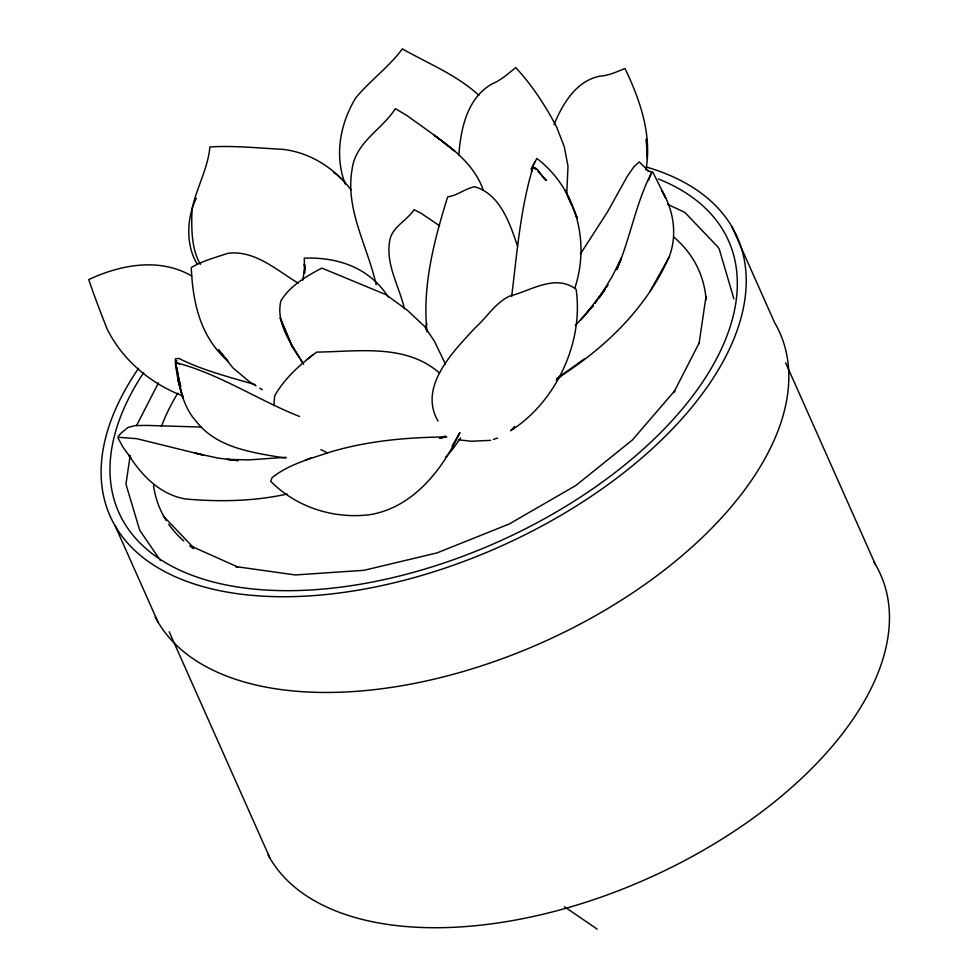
<?xml version="1.0" encoding="UTF-8"?>
<svg xmlns="http://www.w3.org/2000/svg" width="978" height="978" viewBox="0 0 978 978"><rect width="100%" height="100%" fill="white"/><g stroke="black" fill="none" stroke-linecap="round" stroke-linejoin="round"><path stroke-width="1.47" d="M645.932 170.013C652.228 134.854 640.04 99.915 625.04 68.533C616.788 71.712 608.903 75.599 599.856 76.186C576.25 80.758 562.546 103.9 554.037 124.548M273.864 405.687L274.684 395.894C284.622 378.095 300.49 364.158 316.701 352.104C358.058 351.603 406.017 343.327 439.611 373.168M458.829 155.478C460.614 129.047 467.215 97.714 492.276 83.802C501.286 80.025 508.279 73.558 515.736 67.58C532.13 85.245 545.479 105.746 556.629 127.067L564.294 146.761L568.01 166.26L566.714 194.292M511.641 296.468C517.056 253.424 520.21 209.598 532.814 167.898M130.16 455.589L126.003 483.841L126.565 486.249L139.744 530.308L160.453 560.504M699.038 343.779L706.006 296.407M302.74 280.099L304.806 268.106L304.415 264.072L304.94 269.17L304.696 266.86L304.549 273.265L304.28 258.131C338.021 256.969 369.403 267.654 388.51 297.263M425.638 328.975L426.811 323.205M574.709 288.412C590.443 241.823 576.14 188.424 536.836 158.46L531.421 168.742L531.653 171.505M584.331 358.877L556.824 378.596C604.221 348.779 645.896 309.072 668.989 257.251C677.534 235.576 673.866 210.735 662.045 191.04L665.639 197.849L652.864 172.189L647.546 170.881M648.438 180.441L651.825 172.226C635.773 202.959 630.468 237.886 616.788 269.622L621.446 257.85L612.167 276.505L599.269 297.581L605.26 288.889L587.044 312.569L593.23 305.491L581.079 319.806M196.297 198.289C186.578 217.703 185.624 245.564 197.311 264.194M537.9 171.321L546.457 180.319C541.775 178.546 536.8 163.228 531.421 168.742L534.807 161.993M136.529 425.626L158.473 382.85M176.847 360.479L175.881 362.361L176.04 365.833L180.673 386.787L177.568 373.987M699.16 342.972L673.793 392.41L674.832 390.662L632.375 439.99L575.895 485.455L509.257 523.976L436.995 552.912L364.024 570.296L295.332 574.954L235.6 566.568L237.825 567.008L191.456 546.299M668.989 257.251L649.881 291.713M452.068 446.176L459.88 432.569C442.374 469.88 413.107 507.374 370.21 514.624C333.987 519.318 296.395 507.374 270.674 481.262L272.092 477.655C289.39 463.89 311.053 458.511 331.542 451.653C369.012 440.601 408.009 437.313 446.726 436.934L439.379 438.107L445.528 436.176L440.076 438.486M580.357 254.035L607.521 211.896L627.277 176.346L634.147 166.468L639.257 161.945L647.998 170.502M460.552 437.973L452.777 449.036L445.418 457.557M594.942 303.119L605.26 288.889M594.979 303.07L596.739 300.662M598.487 298.241L604.624 289.794M606.384 287.373L608.133 284.953M575.321 325.637L593.23 305.491M514.648 426.42L510.663 430.711C555.932 402.105 583.89 342.361 576.103 289.329C555.284 273.449 530.993 290.796 509.575 296.126C495.369 302.825 486.702 317.557 475.21 327.777C453.437 351.31 417.997 386.652 438.022 421.053M531.421 168.742L533.144 166.932L535.944 169.438M556.237 380.197L565.333 372.459M313.192 354.501L307.043 359.354M311.615 457.692L305.344 460.137M493.377 439.44L497.545 438.071M287.031 494.049C253.803 501.384 219.329 501.995 185.539 498.976C160.294 494.672 141.883 475.711 128.68 455.002L130.808 457.924L122.971 447.166L118.13 438.23L118.191 436.494L120.856 433.327L127.922 427.459L135.441 425.564L147.617 425.43L201.248 427.056M285.894 457.301L248.84 459.892L226.945 459.354L238.18 460.601L217.996 458.083L194.891 453.058L203.668 455.173L136.761 438.682L118.57 437.3M490.614 440.357L471.469 441.249L458.706 439.856M286.041 457.949L283.143 457.716C252.336 452.606 216.566 447.851 196.175 421.322C185.563 409.709 181.077 393.975 177.935 378.902L183.045 398.425L178.13 380.503L175.49 364.904L175.368 358.877L178.766 358.376C202.862 370.442 229.207 377.068 254.952 384.574M191.7 275.967C159.426 257.312 120.673 264.647 88.753 279.574C94.304 296.2 100.673 312.569 107.079 328.889C122.519 360.1 150.832 383.938 183.289 396.09M299.476 416.445C258.082 400.112 220.368 374.464 177.128 362.948L179.451 364.146M327.447 452.936L320.882 449.611M667.509 204.243L684.881 212.434L717.766 246.859L719.197 248.913L733.891 298.877M333.669 172.703L336.334 174.084L345.075 182.385M256.016 385.87L249.781 381.995L233.033 368.009L218.571 349.733L227.788 361.029C200.05 336.42 192.862 302.654 191.26 267.569C202.36 260.882 215.527 257.483 227.837 253.326C254.891 249.842 276.627 270.258 298.241 283.155M259.757 388.193L262.251 389.745M564.477 906.765L597.142 929.1M439.55 225.747L421.115 213.29L414.073 209.72C406.493 221.358 390.943 227.165 389.44 242.495C386.127 265.661 399.415 286.725 404.391 308.742M478.878 95.379C456.836 74.927 428.156 63.521 402.361 48.9C388.767 67.201 370.039 80.551 355.54 98.142C340.002 124.267 334.342 155.135 345.185 184.096M163.363 516.091L193.497 547.643M351.016 189.769C334.5 168.204 310.601 152.751 283.375 149.402C258.962 148.106 234.28 145.49 209.915 146.932C207.874 168.693 196.517 187.862 192.006 209.158C191.456 227.629 191.003 247.874 200.343 264.353M445.467 364.146L434.464 341.334L424.611 326.456L407.288 310.209L385.809 294.561L321.848 268.094C306.517 276.175 290.099 285.674 280.894 300.845C275.283 324.109 292.63 345.43 303.645 364.268M292.275 346.848L280.27 318.168L292.275 346.848L302.813 363.046M731.96 226.823L774.576 322.544A343.192 186.407 -24 0 1 556.225 636.067A343.192 186.407 -24 0 1 155.135 616.837M785.652 362.85L875.469 564.599M169.194 631.764L270.172 858.55M115.355 526.274L157.971 621.996M571.274 204.231L565.247 190.282L572.167 206.175M572.485 207.018L577.301 218.167L574.453 211.505M483.279 190.197C474.99 166.113 454.061 149.194 433.877 135.013L454.758 151.089L436.054 136.419L406.493 115.233L395.369 108.68C381.836 129.829 355.54 142.14 352.104 169.255C344.953 209.426 367.728 246.456 376.139 284.732M517.643 246.395C509.929 223.705 500.333 194.206 474.77 186.749C465.002 188.571 457.411 195.624 447.667 196.835C434.171 240.258 422.093 286.053 427.007 331.884M177.055 367.594L178.008 375.76M647.216 156.333L646.348 139.194L647.289 158.742M873.965 562.118A336.897 182.996 -24 0 1 664.6 870.701A336.897 182.996 -24 0 1 267.996 854.65M646.372 167.03A343.192 186.407 -24 0 1 676.397 424.831A343.192 186.407 -24 0 1 247.226 594.893A343.192 186.407 -24 0 1 138.607 368.254M658.304 178.962A333.755 181.285 -24 0 1 659.6 433.682A333.755 181.285 -24 0 1 248.167 588.45A333.755 181.285 -24 0 1 143.705 372.545M193.583 548.731A294.623 160.025 -24 0 1 189.756 545.932M183.754 540.968A294.623 160.025 -24 0 1 168.717 524.232M166.297 520.602A294.623 160.025 -24 0 1 153.522 485.565M161.394 426.432A294.623 160.025 -24 0 1 177.849 393.132M674.025 237.226A294.623 160.025 -24 0 1 706.092 299.781"/></g></svg>
